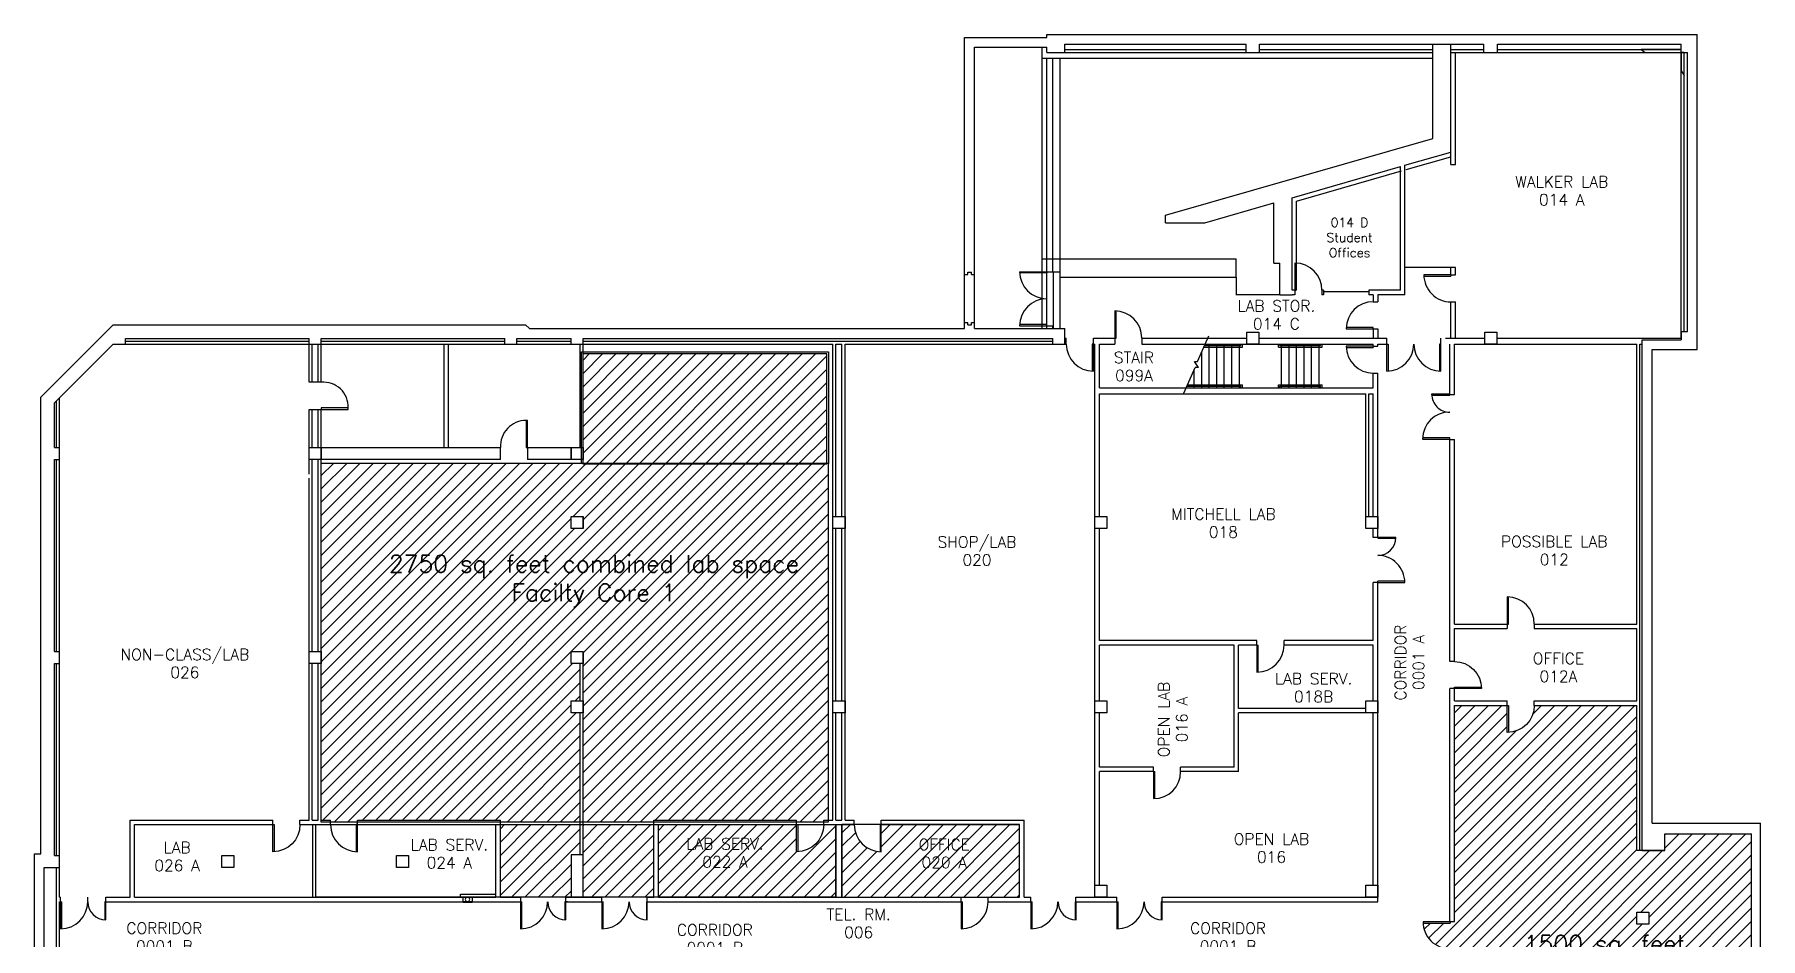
# Model space of a CAD drawing. Extents: x 485 to 2778, y -49 to 2619.
# Drawn here: x 485 to 2778, y 1418 to 2619 of the extents above; entities that cross this region are included whole.
import ezdxf
from ezdxf.enums import TextEntityAlignment as Align

# ---------------------------------------------------------------- set-up
doc = ezdxf.new("R2010")
doc.units = 0
doc.header["$LTSCALE"] = 40
doc.header["$MEASUREMENT"] = 0
doc.layers.get('0').update_dxf_attribs({"linetype": 'CONTINUOUS'})
for name, color, linetype in [('A-AREA-IDEN', 7, 'CONTINUOUS'), ('A-DOOR', 7, 'CONTINUOUS'), ('A-FLOR-STRS', 7, 'CONTINUOUS'), ('A-GLAZ', 2, 'CONTINUOUS'), ('A-STRS-RAIL', 7, 'CONTINUOUS'), ('A-WALL', 7, 'CONTINUOUS'), ('S-COLS', 3, 'CONTINUOUS')]:
    doc.layers.add(name, color=color, linetype=linetype)
doc.styles.add('SIMPLEX', font='simplex', dxfattribs={"height": 23})
pattern_1 = [(45, (0, 0), (-8.838834764831843, 8.838834764831844), [])]

# ---------------------------------------------------------------- blocks, each defined once
blk = doc.blocks.new('AD05A', base_point=(203.0349238171896, 424.4921389344673))
for p, q in [((203.0349238171896, 424.4921389344673), (203.0835347921896, 424.4921389344673)), ((203.0349238171896, 424.4921389344673), (203.0349238171896, 423.4921417344673)), ((203.0835347921896, 423.4933239500982), (203.0835347921896, 424.4921389344673))]:
    blk.add_line(p, q)
blk.add_arc((203.0349238171896, 424.4921389344673), 0.9999971999999999, 270, 0)
blk = doc.blocks.new('Q')
at = {"layer": 'A-STRS-RAIL', "style": 'SIMPLEX'}
for tag, p in [('ROOM', (2.012564481194659, 4.024723111430603)), ('NUMBER', (2.012564481194659, -15.09271166786471))]:
    blk.add_attdef(tag, text='', height=12, dxfattribs=at).set_placement(p, align=Align.CENTER)
blk = doc.blocks.new('AD03A', base_point=(6.13328927268084, 5.023556140141098))
for p, q in [((6.133289272680827, 6.02355334014112), (6.133289272680827, 5.023556140141068)), ((6.181900247680801, 5.023556140141068), (6.181900247680801, 6.022371124542701)), ((6.133289272680827, 5.023556140141068), (6.181900247680801, 5.023556140141068))]:
    blk.add_line(p, q)
blk.add_arc((6.133289272680827, 5.023556140141068), 0.9999971999999999, 0, 90)
blk = doc.blocks.new('FEC', base_point=(90.29822219872221, 185))
at = {"layer": 'A-WALL'}
for p, q in [((91, 191), (84, 191)), ((84, 191), (84, 179)), ((90.29822219872221, 179), (90.29822219872221, 191)), ((91, 179), (91, 191)), ((84, 179), (91, 179))]:
    blk.add_line(p, q, dxfattribs=at)
blk.add_circle((87, 185), 3, dxfattribs=at)
blk = doc.blocks.new('AD04A', base_point=(489.6641676451069, 570.3103625898807))
for p, q in [((488.6641704451069, 571.3103597898807), (488.6641704451069, 570.3103625898807)), ((488.7127814201069, 570.3103625898807), (488.7127814201069, 571.3091775743114)), ((490.615553870107, 570.3103625898807), (490.615553870107, 571.3091775742498)), ((490.664164845107, 571.3103597898807), (490.664164845107, 570.3103625898807)), ((488.6641704451069, 570.3103625898807), (488.7127814201069, 570.3103625898807)), ((490.664164845107, 570.3103625898807), (490.615553870107, 570.3103625898807))]:
    blk.add_line(p, q)
for centre, start, end in [((488.6641704451069, 570.3103625898807), 0, 90), ((490.664164845107, 570.3103625898807), 90, 180)]:
    blk.add_arc(centre, 0.9999971999999999, start, end)
blk = doc.blocks.new('AD081', base_point=(976.414814702945, 314.2046943881807))
for p, q in [((976.3530995306317, 314.8488170322665), (976.3135114551496, 314.2046943881807)), ((976.3530995306317, 314.8488170322665), (976.4765298752584, 313.5605717440949)), ((975.414814702945, 314.2046943881807), (976.3135114551496, 314.2046943881807)), ((976.4765298752584, 313.5605717440949), (976.5161179507402, 314.2046943881807)), ((976.5161179507402, 314.2046943881807), (977.414814702945, 314.2046943881807))]:
    blk.add_line(p, q)
blk = doc.blocks.new('AA051')
blk.add_line((-1, 2.379066388262913), (1, 2.379066388262913))

msp = doc.modelspace()

# ---------------------------------------------------------------- hatches: boundary and pattern name
at = {"layer": 'A-AREA-IDEN'}
h = msp.add_hatch(dxfattribs=at)
h.set_pattern_fill('ANSI31', color=5, scale=100, style=0)
h.set_pattern_definition(pattern_1)
h.paths.add_polyline_path([(1537.694521368019, 2048.734595100972), (1537.694521368019, 2194.386509313), (1213.89122871269, 2194.386509313), (1213.89122871269, 2053.965737907649), (1213.45335286503, 2053.965737907649), (1213.45335286503, 2048.734595100972)])
h.paths.add_polyline_path([(865.89122871269, 1574.965737907649), (878.1483244826958, 1574.965737907649), (878.1483244826956, 1572.821198779462), (914.1483244826957, 1572.821198779462), (914.1483244826958, 1574.96573790765), (1103.89122871269, 1574.96573790765), (1103.89122871269, 1572.821198779462), (1209.89122871269, 1572.821198779462), (1209.89122871269, 1717.465737907649), (1197.89122871269, 1717.46573790765), (1197.89122871269, 1733.465737907649), (1209.89122871269, 1733.465737907649), (1209.89122871269, 1782.965737907649), (1197.89122871269, 1782.96573790765), (1197.89122871269, 1798.965737907649), (1213.89122871269, 1798.965737907649), (1213.89122871269, 1782.965737907649), (1213.89122871269, 1572.821198779462), (1307.89122871269, 1572.821198779461), (1307.89122871269, 1574.96573790765), (1497.634132942684, 1574.965737907649), (1497.634132942685, 1572.821198779462), (1533.634132942684, 1572.821198779462), (1533.634132942684, 1574.965737907649), (1539.78265009783, 1574.965737907649), (1539.78265009783, 2048.213105493527), (1211.867917100177, 2048.213105493528), (1211.867917100177, 2048.734595100972), (865.8912287126899, 2048.734595100972)])
h.paths.add_polyline_path([(1197.89122871269, 1962.46573790765), (1197.89122871269, 1978.465737907649), (1213.89122871269, 1978.465737907649), (1213.89122871269, 1962.465737907649)], flags=16)
h.paths.add_polyline_path([(913.6694344623924, 1932.786654929084), (1542.883720176678, 1932.786654929084), (1542.883720176678, 1852.286654929084), (913.6694344623924, 1852.286654929084)], flags=9)
h = msp.add_hatch(dxfattribs=at)
h.set_pattern_fill('ANSI31', color=5, scale=100, style=0)
h.set_pattern_definition(pattern_1)
edge = h.paths.add_edge_path()
edge.add_line((2371.641228712688, 1440.088439045451), (2365.975096136239, 1440.088439045451))
edge.add_line((2365.975096136239, 1440.088439045451), (2365.975096136239, 1438.237821113583))
edge.add_line((2365.975096136239, 1438.237821113583), (2330.128301668714, 1438.237821113583))
edge.add_ellipse((2365.975096136239, 1439.987816213582), major_axis=(25.45577284635283, 25.45577284635283), ratio=0.9999999999999523, start_angle=134.9999999999986, end_angle=225.0000000000014, ccw=False)
edge.add_ellipse((2365.97509613624, 1380.250790794225), major_axis=(-16.97051523090158, 16.97051523090159), ratio=0.9999999999999845, start_angle=-45.00000000000045, end_angle=-38.42608982018849)
edge.add_ellipse((2365.97509613624, 1380.250790794225), major_axis=(-16.97051523090158, 16.97051523090159), ratio=0.9999999999999845, start_angle=-38.42608982018849, end_angle=45.00000000000043)
edge.add_line((2342.146247290039, 1381.417454194225), (2365.97509613624, 1381.417454194225))
edge.add_line((2365.97509613624, 1381.417454194225), (2365.97509613624, 1380.088439045451))
edge.add_line((2365.97509613624, 1380.088439045451), (2371.64122871269, 1380.088439045451))
edge.add_line((2371.64122871269, 1380.088439045451), (2371.64122871269, 1054.965737907649))
edge.add_line((2371.64122871269, 1054.965737907649), (2614.14122871269, 1054.965737907649))
edge.add_line((2614.14122871269, 1054.965737907649), (2614.14122871269, 1278.715737907649))
edge.add_line((2614.14122871269, 1278.715737907649), (2630.14122871269, 1278.715737907649))
edge.add_line((2630.14122871269, 1278.715737907649), (2630.14122871269, 1262.715737907649))
edge.add_line((2630.14122871269, 1262.715737907649), (2630.141228712691, 1181.21573790765))
edge.add_line((2630.141228712691, 1181.21573790765), (2651.39122871269, 1181.21573790765))
edge.add_line((2651.39122871269, 1181.21573790765), (2651.39122871269, 1159.21573790765))
edge.add_line((2651.39122871269, 1159.21573790765), (2766.39122871269, 1159.21573790765))
edge.add_line((2766.39122871269, 1159.21573790765), (2766.39122871269, 1556.715737907649))
edge.add_line((2766.39122871269, 1556.715737907649), (2651.39122871269, 1556.715737907649))
edge.add_line((2651.39122871269, 1556.715737907649), (2651.39122871269, 1534.715737907649))
edge.add_line((2651.39122871269, 1534.715737907649), (2614.14122871269, 1534.715737907649))
edge.add_line((2614.14122871269, 1534.715737907649), (2614.14122871269, 1727.465737907649))
edge.add_line((2614.14122871269, 1727.465737907649), (2477.848644850979, 1727.465737907649))
edge.add_ellipse((2441.848745650979, 1727.46573790765), major_axis=(25.45577284635241, 25.45577284635241), ratio=0.9999999999999853, start_angle=225.0000000000004, end_angle=314.9999999999996, ccw=False)
edge.add_line((2441.848745650979, 1691.46583870765), (2441.848745650979, 1727.465737907649))
edge.add_line((2441.848745650979, 1727.465737907649), (2371.64122871269, 1727.465737907649))
edge.add_line((2371.64122871269, 1727.465737907649), (2371.641228712688, 1440.088439045451))
h.paths.add_polyline_path([(2614.14122871269, 1452.715737907649), (2630.14122871269, 1452.715737907649), (2630.14122871269, 1436.715737907649), (2614.14122871269, 1436.715737907649)], flags=16)
h.paths.add_polyline_path([(2390.788831831747, 1427.775476292341), (2751.6697842127, 1427.775476292341), (2751.6697842127, 1308.942142959008), (2390.788831831747, 1308.942142959008)], flags=24)
h = msp.add_hatch(dxfattribs=at)
h.set_pattern_fill('ANSI31', color=5, scale=100, style=0)
h.set_pattern_definition(pattern_1)
h.paths.add_polyline_path([(1103.89122871269, 1472.46573790765), (1197.89122871269, 1472.46573790765), (1197.89122871269, 1528.96573790765), (1209.89122871269, 1528.96573790765), (1209.89122871269, 1568.96573790765), (1103.89122871269, 1568.965737907649)])
h.paths.add_polyline_path([(1307.89122871269, 1568.965737907649), (1213.89122871269, 1568.965737907649), (1213.89122871269, 1528.96573790765), (1213.89122871269, 1472.46573790765), (1307.89122871269, 1472.46573790765)])
edge = h.paths.add_edge_path()
edge.add_line((1497.634132942684, 1532.96583870765), (1497.634132942684, 1568.965737907649))
edge.add_line((1497.634132942684, 1568.965737907649), (1313.89122871269, 1568.965737907649))
edge.add_line((1313.89122871269, 1568.965737907649), (1313.89122871269, 1472.46573790765))
edge.add_line((1313.89122871269, 1472.46573790765), (1549.89122871269, 1472.46573790765))
edge.add_line((1549.89122871269, 1472.46573790765), (1549.89122871269, 1568.96573790765))
edge.add_line((1549.89122871269, 1568.96573790765), (1533.634032142684, 1568.965737907649))
edge.add_ellipse((1497.634132942684, 1568.96573790765), major_axis=(25.45577284635229, 25.4557728463523), ratio=0.9999999999999942, start_angle=225.0000000000002, end_angle=314.99999999999983, ccw=False)
h.paths.add_polyline_path([(1341.17400751148, 1532.120456351411), (1463.67400751148, 1532.120456351411), (1463.67400751148, 1554.620456351411), (1341.17400751148, 1554.620456351411)], flags=8)
h.paths.add_polyline_path([(1364.745436082909, 1508.223662877292), (1440.102578940052, 1508.223662877292), (1440.102578940052, 1530.723662877292), (1364.745436082909, 1530.723662877292)], flags=8)
h.paths.add_polyline_path([(1341.17400751148, 1532.120456351411), (1463.67400751148, 1532.120456351411), (1463.67400751148, 1554.620456351411), (1341.17400751148, 1554.620456351411)], flags=24)
h.paths.add_polyline_path([(1364.745436082909, 1508.223662877292), (1440.102578940052, 1508.223662877292), (1440.102578940052, 1530.723662877292), (1364.745436082909, 1530.723662877292)], flags=24)
h = msp.add_hatch(dxfattribs=at)
h.set_pattern_fill('ANSI31', color=5, scale=100, style=0)
h.set_pattern_definition(pattern_1)
edge = h.paths.add_edge_path()
edge.add_ellipse((1610.148324482696, 1568.96573790765), major_axis=(-25.45577284635229, 25.4557728463523), ratio=0.9999999999999942, start_angle=45.00000000000023, end_angle=134.9999999999998, ccw=False)
edge.add_line((1574.148425282696, 1568.965737907649), (1557.89122871269, 1568.965737907649))
edge.add_line((1557.89122871269, 1568.965737907649), (1557.89122871269, 1472.46573790765))
edge.add_line((1557.89122871269, 1472.46573790765), (1793.89122871269, 1472.46573790765))
edge.add_line((1793.89122871269, 1472.46573790765), (1793.89122871269, 1568.96573790765))
edge.add_line((1793.89122871269, 1568.96573790765), (1610.148324482696, 1568.965737907649))
edge.add_line((1610.148324482696, 1568.965737907649), (1610.148324482696, 1532.965838707651))
h.paths.add_polyline_path([(1654.341427481111, 1531.356014229703), (1733.269998909683, 1531.356014229703), (1733.269998909683, 1553.856014229703), (1654.341427481111, 1553.856014229703)], flags=8)
h.paths.add_polyline_path([(1656.127141766826, 1507.459220755584), (1731.484284623969, 1507.459220755584), (1731.484284623969, 1529.959220755584), (1656.127141766826, 1529.959220755584)], flags=8)
h.paths.add_polyline_path([(1654.341427481111, 1531.356014229703), (1733.269998909683, 1531.356014229703), (1733.269998909683, 1553.856014229703), (1654.341427481111, 1553.856014229703)], flags=24)
h.paths.add_polyline_path([(1656.127141766826, 1507.459220755584), (1731.484284623969, 1507.459220755584), (1731.484284623969, 1529.959220755584), (1656.127141766826, 1529.959220755584)], flags=24)

# ---------------------------------------------------------------- linework, layer by layer
for p, q in [((2373.057667761168, 2309.02361872456), (2305.89122871269, 2309.02361872456)), ((2651.39122871269, 1534.715737907649), (2614.14122871269, 1534.715737907649))]:
    msp.add_line(p, q, dxfattribs=at)
for points in [[(1211.867917100177, 2197.071240438025), (1539.78265009783, 2197.071240438025), (1539.78265009783, 2048.734595100972), (1211.867917100177, 2048.734595100972)], [(1213.45335286503, 2048.213105493527), (1537.694521368019, 2048.213105493527), (1537.694521368019, 2194.386509313), (1213.45335286503, 2194.386509313)], [(865.3919694542437, 1572.821198779462), (1539.78265009783, 1572.821198779462), (1539.78265009783, 2048.734595100972), (865.3919694542437, 2048.734595100972)], [(858.8194437785749, 1568.965737907649), (1549.89122871269, 1568.965737907649), (1549.89122871269, 1472.46573790765), (858.8194437785749, 1472.46573790765)], [(1557.89122871269, 1472.46573790765), (1793.89122871269, 1472.46573790765), (1793.89122871269, 1568.965737907649), (1557.89122871269, 1568.965737907649)]]:
    msp.add_lwpolyline(points, close=True, dxfattribs=at)
at = {"layer": 'A-DOOR'}
for p, q in [((865.89122871269, 2156.71573790765), (849.89122871269, 2156.71573790765)), ((849.89122871269, 2120.71573790765), (865.89122871269, 2120.71573790765)), ((901.89122871269, 2122.71573790765), (865.89122871269, 2122.71573790765)), ((865.89122871269, 2122.71573790765), (865.8912287126899, 2120.71573790765)), ((865.89122871269, 2120.71573790765), (901.89122871269, 2120.71573790765)), ((901.89122871269, 2120.71573790765), (901.89122871269, 2122.71573790765)), ((1140.14122871269, 2105.965737907649), (1138.14122871269, 2105.965737907649)), ((1138.14122871269, 2105.965737907649), (1138.14122871269, 2069.965737907649)), ((1140.14122871269, 2069.965737907649), (1140.14122871269, 2105.965737907649)), ((1104.14122871269, 2053.965737907649), (1104.14122871269, 2069.965737907649)), ((1138.14122871269, 2069.965737907649), (1140.14122871269, 2069.965737907649)), ((1140.14122871269, 2069.965737907649), (1140.14122871269, 2053.965737907649))]:
    msp.add_line(p, q, dxfattribs=at)
for centre, radius, start, end in [((868.7578926047654, 2123.692205558083), 33.14772165191804, 358.3119331515655, 94.96122093166717), ((1138.091211659917, 2071.957420679713), 34.00835400870686, 89.91573343832015, 183.3574206449135)]:
    msp.add_arc(centre, radius, start, end, dxfattribs=at)
at = {"layer": 'A-FLOR-STRS'}
for p, q in [((2045.89122871269, 2149.46573790765), (2045.89122871269, 2207.46573790765)), ((2055.89122871269, 2149.46573790765), (2055.89122871269, 2207.46573790765)), ((2065.89122871269, 2149.46573790765), (2065.89122871269, 2207.46573790765)), ((2075.89122871269, 2149.46573790765), (2075.89122871269, 2207.46573790765)), ((2085.89122871269, 2149.46573790765), (2085.89122871269, 2207.46573790765)), ((2141.89122871269, 2149.46573790765), (2141.89122871269, 2207.46573790765)), ((2151.89122871269, 2149.46573790765), (2151.89122871269, 2207.46573790765)), ((2161.89122871269, 2149.46573790765), (2161.89122871269, 2207.46573790765)), ((2171.89122871269, 2149.46573790765), (2171.89122871269, 2207.46573790765)), ((2181.89122871269, 2149.46573790765), (2181.89122871269, 2207.46573790765)), ((2191.89122871269, 2149.46573790765), (2191.89122871269, 2207.46573790765)), ((2035.89122871269, 2149.46573790765), (2035.89122871269, 2196.808156870675)), ((2025.89122871269, 2149.46573790765), (2025.89122871269, 2173.610198187332))]:
    msp.add_line(p, q, dxfattribs=at)
at = {"layer": 'A-STRS-RAIL'}
for p, q in [((2038.761128227492, 2203.46573790765), (2089.89122871269, 2203.46573790765)), ((2039.623273051225, 2205.46573790765), (2087.89122871269, 2205.46573790765)), ((2087.89122871269, 2205.46573790765), (2087.89122871269, 2207.46573790765)), ((2089.89122871269, 2203.46573790765), (2089.89122871269, 2207.46573790765)), ((2137.89122871269, 2203.46573790765), (2137.89122871269, 2207.46573790765)), ((2137.89122871269, 2203.46573790765), (2195.89122871269, 2203.46573790765)), ((2139.89122871269, 2205.46573790765), (2139.89122871269, 2207.46573790765)), ((2139.89122871269, 2205.46573790765), (2193.89122871269, 2205.46573790765)), ((2193.89122871269, 2205.46573790765), (2193.89122871269, 2207.46573790765)), ((2195.89122871269, 2203.46573790765), (2195.89122871269, 2207.46573790765)), ((2016.345362810453, 2151.46573790765), (2087.89122871269, 2151.46573790765)), ((2017.207507634186, 2153.46573790765), (2089.89122871269, 2153.46573790765)), ((2087.89122871269, 2149.46573790765), (2087.89122871269, 2151.465737907651)), ((2089.89122871269, 2149.46573790765), (2089.89122871269, 2153.46573790765)), ((2137.89122871269, 2153.46573790765), (2195.89122871269, 2153.46573790765)), ((2137.89122871269, 2149.46573790765), (2137.89122871269, 2153.46573790765)), ((2139.891228712689, 2151.46573790765), (2193.89122871269, 2151.46573790765)), ((2139.89122871269, 2149.46573790765), (2139.891228712689, 2151.46573790765)), ((2193.89122871269, 2149.46573790765), (2193.89122871269, 2151.46573790765)), ((2195.89122871269, 2149.46573790765), (2195.89122871269, 2153.46573790765))]:
    msp.add_line(p, q, dxfattribs=at)
at = {"layer": 'A-WALL'}
for p, q in [((1720.89122871269, 2227.965737907649), (1720.89122871269, 2614.715737907649)), ((1720.89122871269, 2614.715737907649), (1829.89122871269, 2614.715737907649)), ((1829.89122871269, 2618.715737907649), (2694.39122871269, 2618.715737907649)), ((1829.89122871269, 2614.71573790765), (1829.89122871269, 2618.715737907649)), ((2694.39122871269, 2200.215737907649), (2694.39122871269, 2618.715737907649)), ((1733.89122871269, 2227.965737907649), (1733.89122871269, 2601.715737907649)), ((1733.89122871269, 2601.715737907649), (1829.89122871269, 2601.715737907649)), ((1823.89122871269, 2227.965737907649), (1823.89122871269, 2601.715737907649)), ((1829.89122871269, 2594.71573790765), (1829.89122871269, 2601.715737907649)), ((1829.89122871269, 2594.715737907649), (1853.89122871269, 2594.715737907649)), ((1853.89122871269, 2605.715737907649), (2094.951474088995, 2605.71573790765)), ((1853.89122871269, 2594.715737907649), (1853.89122871269, 2605.715737907649)), ((1853.89122871269, 2598.715737907649), (2094.951474088995, 2598.715737907649)), ((1853.89122871269, 2594.715737907649), (2094.951474088995, 2594.715737907649)), ((2094.951474088995, 2594.715737907649), (2094.951474088995, 2605.715737907649)), ((2094.951474088995, 2594.715737907649), (2112.830983336385, 2594.715737907649)), ((2112.830983336385, 2605.71573790765), (2410.951474088995, 2605.71573790765)), ((2112.830983336385, 2594.715737907649), (2112.830983336385, 2605.715737907649)), ((2112.830983336385, 2598.715737907649), (2343.057667761168, 2598.715737907649)), ((2112.830983336385, 2594.715737907649), (2343.057667761168, 2594.715737907649)), ((2343.057667761168, 2480.632618617486), (2343.057667761168, 2605.71573790765)), ((2367.057667761168, 2446.010542598247), (2367.057667761168, 2605.71573790765)), ((2367.057667761168, 2598.715737907649), (2410.951474088995, 2598.715737907649)), ((2367.057667761168, 2594.715737907649), (2410.951474088995, 2594.715737907649)), ((2373.057667761168, 2446.010542598247), (2373.057667761168, 2594.715737907649)), ((2410.951474088995, 2594.715737907649), (2410.951474088995, 2605.715737907649)), ((2410.951474088995, 2594.715737907649), (2428.951474088995, 2594.715737907649)), ((2428.951474088995, 2605.71573790765), (2672.951474088995, 2605.71573790765)), ((2428.951474088995, 2594.715737907649), (2428.951474088995, 2605.715737907649)), ((2428.951474088995, 2598.715737907649), (2672.951474088995, 2598.715737907649)), ((2428.951474088995, 2594.715737907649), (2672.951474088995, 2594.715737907649)), ((2672.951474088995, 2594.715737907649), (2672.951474088995, 2605.715737907649)), ((2672.951474088995, 2215.465737907649), (2672.951474088995, 2594.715737907649)), ((2672.951474088995, 2594.715737907649), (2681.39122871269, 2594.715737907649)), ((2676.951474088995, 2224.215737907649), (2676.951474088995, 2594.715737907649)), ((2681.39122871269, 2224.215737907649), (2681.39122871269, 2594.715737907649)), ((2343.057667761168, 2586.715737907649), (1823.89122871269, 2586.715737907649)), ((1829.89122871269, 2231.633621187025), (1829.89122871269, 2586.715737907649)), ((1837.89122871269, 2303.633621187025), (1837.89122871269, 2586.71573790765)), ((1847.89122871269, 2227.965737907649), (1847.89122871269, 2586.715737907649)), ((1987.89122871269, 2378.715737907649), (2343.057667761168, 2480.632618617486)), ((2305.891228712689, 2444.998937775289), (2367.057667761168, 2462.550969686441)), ((2307.546171295257, 2439.231688426734), (2367.057667761168, 2456.308825845544)), ((2155.891228712689, 2401.955647571878), (2299.89122871269, 2443.277206167152)), ((2161.89122871269, 2397.435235339117), (2301.546171295258, 2437.509956818598)), ((2299.89122871269, 2279.068721139333), (2299.89122871269, 2443.277206167152)), ((2305.89122871269, 2273.068721139333), (2305.891228712689, 2444.998937775289)), ((2367.057667761168, 2446.010542598247), (2373.057667761168, 2446.010542598247)), ((2040.054673791541, 2368.715737907649), (2131.89122871269, 2395.068721139333)), ((2131.89122871269, 2315.068721139333), (2131.89122871269, 2395.068721139332)), ((2155.891228712689, 2279.068721139333), (2155.89122871269, 2401.955647571879)), ((2161.891228712689, 2279.068721139333), (2161.89122871269, 2397.435235339117)), ((1987.89122871269, 2368.715737907649), (1987.89122871269, 2378.715737907649)), ((1987.89122871269, 2368.715737907649), (2040.054673791541, 2368.715737907649)), ((1823.89122871269, 2320.715737907649), (2081.89122871269, 2320.715737907649)), ((2081.89122871269, 2296.215737907649), (2081.89122871269, 2320.71573790765)), ((1720.89122871269, 2299.965737907649), (1724.89122871269, 2299.965737907649)), ((1724.89122871269, 2302.965737907649), (1729.89122871269, 2302.965737907649)), ((1724.89122871269, 2299.965737907649), (1724.89122871269, 2302.965737907649)), ((1729.89122871269, 2299.965737907649), (1729.89122871269, 2302.965737907649)), ((1729.89122871269, 2299.965737907649), (1733.89122871269, 2299.965737907649)), ((1829.89122871269, 2303.633621187025), (1847.89122871269, 2303.633621187025)), ((1838.89122871269, 2227.965737907649), (1838.89122871269, 2303.633621187025)), ((1847.89122871269, 2227.965737907649), (1847.89122871269, 2303.633621187025)), ((1847.89122871269, 2296.215737907649), (2081.89122871269, 2296.215737907649)), ((2081.89122871269, 2296.215737907649), (2081.89122871269, 2272.215737907649)), ((2131.89122871269, 2315.068721139333), (2139.89122871269, 2315.068721139333)), ((2139.89122871269, 2273.068721139333), (2139.89122871269, 2315.068721139333)), ((2367.057667761168, 2299.465737907649), (2367.057667761168, 2309.02361872456)), ((2367.057667761168, 2299.465737907649), (2373.057667761168, 2299.465737907649)), ((2367.057667761168, 2299.465737907649), (2367.057667761168, 2299.465737907649)), ((2373.057667761168, 2299.465737907649), (2373.057667761168, 2309.02361872456)), ((2139.89122871269, 2273.068721139333), (2081.89122871269, 2273.068721139333)), ((2139.89122871269, 2273.068721139333), (2155.89122871269, 2273.068721139333)), ((2159.701727241426, 2279.068721139333), (2155.89122871269, 2279.068721139333)), ((2159.701727241426, 2273.068721139333), (2155.89122871269, 2273.068721139333)), ((2159.701727241426, 2279.068721139333), (2159.701727241426, 2273.068721139333)), ((2197.835351879517, 2279.068721139333), (2195.701727241426, 2279.068721139333)), ((2195.701727241426, 2279.068721139333), (2195.701727241426, 2273.068721139333)), ((2197.835351879517, 2273.068721139333), (2195.701727241426, 2273.068721139333)), ((2197.835351879517, 2279.068721139333), (2197.835351879517, 2273.068721139333)), ((2299.89122871269, 2279.068721139333), (2257.835351879517, 2279.068721139333)), ((2257.835351879517, 2279.068721139333), (2257.835351879517, 2273.068721139333)), ((2263.89122871269, 2273.068721139333), (2257.835351879517, 2273.068721139333)), ((2263.89122871269, 2273.068721139333), (2263.89122871269, 2263.760994286308)), ((2305.89122871269, 2273.068721139333), (2269.89122871269, 2273.068721139333)), ((2269.89122871269, 2273.068721139333), (2269.89122871269, 2263.760994286308)), ((2263.89122871269, 2263.760994286308), (2269.89122871269, 2263.760994286308)), ((2367.057667761168, 2215.465737907649), (2367.057667761168, 2263.465737907649)), ((2367.057667761168, 2263.465737907649), (2373.057667761168, 2263.465737907649)), ((2373.057667761168, 2215.465737907649), (2373.057667761168, 2263.465737907649)), ((589.39122871269, 2232.965737907649), (493.39122871269, 2136.965737907649)), ((589.3912287126899, 2232.965737907649), (1137.416224134774, 2232.965737907649)), ((1137.416224134774, 2232.965737907649), (1142.416224134774, 2227.965737907649)), ((1142.416224134775, 2227.965737907649), (1720.89122871269, 2227.965737907649)), ((1720.89122871269, 2235.965737907649), (1724.89122871269, 2235.965737907649)), ((1724.89122871269, 2232.965737907649), (1724.89122871269, 2235.965737907649)), ((1724.89122871269, 2232.965737907649), (1729.89122871269, 2232.965737907649)), ((1729.89122871269, 2235.965737907649), (1733.89122871269, 2235.965737907649)), ((1729.89122871269, 2232.965737907649), (1729.89122871269, 2235.965737907649)), ((1733.89122871269, 2227.965737907649), (1853.89122871269, 2227.965737907649)), ((1829.89122871269, 2227.965737907649), (1829.89122871269, 2231.633621187025)), ((1829.89122871269, 2231.633621187025), (1837.89122871269, 2231.633621187025)), ((1837.89122871269, 2227.965737907649), (1837.89122871269, 2231.633621187025)), ((1853.89122871269, 2207.46573790765), (1853.89122871269, 2227.965737907649)), ((2263.89122871269, 2227.760994286308), (2269.89122871269, 2227.760994286308)), ((2263.89122871269, 2227.760994286308), (2263.89122871269, 2215.465737907649)), ((2269.89122871269, 2227.760994286308), (2269.89122871269, 2215.465737907649)), ((589.3470728354056, 2207.465737907649), (511.39122871269, 2129.509893784934)), ((589.3470728354058, 2207.46573790765), (1545.89122871269, 2207.46573790765)), ((605.8912287126899, 2214.965737907649), (849.89122871269, 2214.965737907649)), ((605.89122871269, 2207.46573790765), (605.8912287126899, 2214.965737907649)), ((605.89122871269, 2211.465737907649), (849.8912287126899, 2211.465737907649)), ((849.89122871269, 2156.71573790765), (849.89122871269, 2214.965737907649)), ((853.8912287126901, 2156.71573790765), (853.8912287126901, 2207.46573790765)), ((861.8912287126901, 2156.71573790765), (861.8912287126901, 2207.46573790765)), ((865.89122871269, 2214.965737907649), (1109.89122871269, 2214.965737907649)), ((865.8912287126899, 2156.71573790765), (865.89122871269, 2214.965737907649)), ((865.8912287126899, 2211.465737907649), (1109.89122871269, 2211.465737907649)), ((1029.39122871269, 2069.965737907649), (1029.39122871269, 2207.46573790765)), ((1034.39122871269, 2207.46573790765), (1034.39122871269, 2069.965737907649)), ((1109.89122871269, 2207.465737907649), (1109.89122871269, 2214.965737907649)), ((1125.89122871269, 2214.965737907649), (1197.89122871269, 2214.965737907649)), ((1125.89122871269, 2207.465737907649), (1125.89122871269, 2214.965737907649)), ((1125.89122871269, 2211.465737907649), (1197.89122871269, 2211.465737907649)), ((1197.89122871269, 2207.465737907649), (1197.89122871269, 2214.965737907649)), ((1209.89122871269, 2069.965737907649), (1209.89122871269, 2207.46573790765)), ((1213.89122871269, 2214.965737907649), (1837.89122871269, 2214.965737907649)), ((1213.89122871269, 2053.965737907649), (1213.89122871269, 2214.965737907649)), ((1213.89122871269, 2211.465737907649), (1837.89122871269, 2211.46573790765)), ((1545.89122871269, 1574.965737907649), (1545.89122871269, 2207.46573790765)), ((1549.89122871269, 1978.465737907649), (1549.89122871269, 2207.465737907649)), ((1549.89122871269, 2207.465737907649), (1557.89122871269, 2207.465737907649)), ((1557.89122871269, 1978.465737907649), (1557.89122871269, 2207.465737907649)), ((1561.89122871269, 1574.965737907649), (1561.89122871269, 2207.46573790765)), ((1561.89122871269, 2207.46573790765), (1855.886467679912, 2207.46573790765)), ((1837.89122871269, 2207.46573790765), (1837.89122871269, 2214.965737907649)), ((1853.89122871269, 2215.465737907649), (1855.886467679912, 2215.465737907649)), ((1855.886467679912, 2207.46573790765), (1855.886467679912, 2215.465737907649)), ((1891.886467679912, 2215.465737907649), (1920.273210034792, 2215.465737907649)), ((1891.886467679912, 2207.46573790765), (1891.886467679912, 2215.465737907649)), ((1891.886467679912, 2207.46573790765), (1893.89122871269, 2207.46573790765)), ((1893.89122871269, 1472.465737907649), (1893.89122871269, 2207.46573790765)), ((1899.89122871269, 2149.46573790765), (1899.89122871269, 2207.46573790765)), ((1899.89122871269, 2207.46573790765), (1920.273210034792, 2207.46573790765)), ((1920.273210034792, 2215.465737907649), (1920.273210034792, 2207.46573790765)), ((1956.273210034792, 2215.465737907649), (2095.89122871269, 2215.465737907649)), ((1956.273210034792, 2215.465737907649), (1956.273210034792, 2207.46573790765)), ((1956.273210034792, 2207.46573790765), (2263.89122871269, 2207.46573790765)), ((2111.89122871269, 2215.465737907649), (2281.76622871269, 2215.465737907649)), ((2263.89122871269, 2204.835839282357), (2263.89122871269, 2207.46573790765)), ((2263.89122871269, 2204.835839282357), (2269.89122871269, 2204.835839282357)), ((2269.89122871269, 2207.46573790765), (2281.76622871269, 2207.46573790765)), ((2269.89122871269, 2204.835839282357), (2269.89122871269, 2207.46573790765)), ((2281.76622871269, 2207.46573790765), (2281.76622871269, 2215.465737907649)), ((2353.76622871269, 2207.46573790765), (2353.76622871269, 2215.465737907649)), ((2360, 2215.465737907649), (2411.89122871269, 2215.465737907649)), ((2365.64122871269, 2140.639166425355), (2365.64122871269, 2207.46573790765)), ((2371.64122871269, 2207.46573790765), (2614.14122871269, 2207.46573790765)), ((2371.64122871269, 2140.639166425355), (2371.64122871269, 2207.46573790765)), ((2427.89122871269, 2215.465737907649), (2672.951474088995, 2215.465737907649)), ((2614.14122871269, 1835.465737907649), (2614.14122871269, 2207.46573790765)), ((2618.14122871269, 1534.715737907649), (2618.14122871269, 2207.46573790765)), ((2618.14122871269, 2207.46573790765), (2621.39122871269, 2207.46573790765)), ((2621.39122871269, 2213.215737907649), (2672.951474088995, 2213.215737907649)), ((2621.39122871269, 1534.715737907649), (2621.39122871269, 2213.215737907649)), ((2672.951474088995, 2224.215737907649), (2681.39122871269, 2224.215737907649)), ((2672.951474088995, 2224.215737907649), (2672.951474088995, 2213.215737907649)), ((2634.39122871269, 2200.215737907649), (2694.39122871269, 2200.215737907649)), ((2634.39122871269, 1570.715737907649), (2634.39122871269, 2200.215737907649)), ((2263.89122871269, 2168.835839282357), (2269.89122871269, 2168.835839282357)), ((2263.89122871269, 2149.46573790765), (2263.89122871269, 2168.835839282357)), ((2269.89122871269, 1950.616632973258), (2269.89122871269, 2168.835839282357)), ((493.39122871269, 1529.965737907649), (493.39122871269, 2136.965737907649)), ((517.89122871269, 1472.46573790765), (517.8912287126899, 2136.009893784934)), ((1899.89122871269, 2149.46573790765), (2263.89122871269, 2149.46573790765)), ((1899.89122871269, 2141.46573790765), (2253.89122871269, 2141.46573790765)), ((1899.89122871269, 1978.465737907649), (1899.89122871269, 2141.46573790765)), ((2253.89122871269, 1978.465737907649), (2253.89122871269, 2141.46573790765)), ((2257.89122871269, 1978.465737907649), (2257.89122871269, 2141.46573790765)), ((2257.89122871269, 2141.46573790765), (2263.89122871269, 2141.46573790765)), ((2263.89122871269, 1978.465737907649), (2263.89122871269, 2141.46573790765)), ((2365.64122871269, 2140.639166425355), (2371.64122871269, 2140.639166425355)), ((511.39122871269, 2069.965737907649), (511.39122871269, 2129.509893784934)), ((513.89122871269, 2069.965737907649), (513.89122871269, 2132.009893784934)), ((849.8912287126899, 2034.766228535189), (849.89122871269, 2120.71573790765)), ((853.8912287126901, 2069.965737907649), (853.8912287126901, 2120.71573790765)), ((861.89122871269, 2069.965737907649), (861.8912287126901, 2120.71573790765)), ((865.89122871269, 1574.965737907649), (865.8912287126899, 2120.71573790765)), ((511.3912287126899, 2069.965737907649), (517.8912287126899, 2069.965737907649)), ((865.89122871269, 2069.965737907649), (1104.14122871269, 2069.965737907649)), ((1140.14122871269, 2069.965737907649), (1197.89122871269, 2069.965737907649)), ((1197.89122871269, 2069.965737907649), (1197.89122871269, 2053.965737907649)), ((2365.64122871269, 1785.71573790765), (2365.64122871269, 2080.639166425355)), ((2365.64122871269, 2080.639166425355), (2371.64122871269, 2080.639166425355)), ((2371.64122871269, 1835.465737907649), (2371.64122871269, 2080.639166425355)), ((511.39122871269, 1798.965737907649), (511.39122871269, 2053.965737907649)), ((511.3912287126899, 2053.965737907649), (517.8912287126899, 2053.965737907649)), ((513.89122871269, 1798.965737907649), (513.89122871269, 2053.965737907649)), ((853.8912287126901, 1798.965737907649), (853.8912287126901, 2053.965737907649)), ((861.89122871269, 1798.965737907649), (861.89122871269, 2053.965737907649)), ((1104.14122871269, 2053.965737907649), (865.89122871269, 2053.965737907649)), ((1197.89122871269, 2053.965737907649), (1140.14122871269, 2053.965737907649)), ((849.89122871269, 1574.965737907649), (849.89122871269, 2029.343148243523)), ((1213.89122871269, 1962.465737907649), (1213.89122871269, 1978.465737907649)), ((1549.89122871269, 1733.465737907649), (1549.89122871269, 1962.465737907649)), ((1557.89122871269, 1733.465737907649), (1557.89122871269, 1962.465737907649)), ((1899.89122871269, 1813.46573790765), (1899.89122871269, 1962.465737907649)), ((2263.89122871269, 1950.616632973258), (2263.89122871269, 1962.465737907649)), ((2269.89122871269, 1950.616632973258), (2263.89122871269, 1950.616632973258)), ((2263.89122871269, 1813.465737907649), (2263.89122871269, 1890.616632973258)), ((2269.89122871269, 1890.616632973258), (2263.89122871269, 1890.616632973258)), ((2269.89122871269, 1466.46573790765), (2269.89122871269, 1890.616632973258)), ((2371.64122871269, 1835.465737907649), (2441.84874565098, 1835.465737907649)), ((2441.84874565098, 1835.465737907649), (2441.84874565098, 1829.465737907649)), ((2477.84874565098, 1835.465737907649), (2614.14122871269, 1835.465737907649)), ((2477.84874565098, 1835.465737907649), (2477.84874565098, 1829.465737907649)), ((2109.35359824208, 1813.465737907649), (1899.89122871269, 1813.46573790765)), ((2109.35359824208, 1807.465737907649), (2109.35359824208, 1813.465737907649)), ((2263.89122871269, 1813.465737907649), (2145.35359824208, 1813.465737907649)), ((2145.35359824208, 1807.465737907649), (2145.35359824208, 1813.465737907649)), ((2371.64122871269, 1829.465737907649), (2441.84874565098, 1829.465737907649)), ((2371.64122871269, 1785.71573790765), (2371.64122871269, 1829.465737907649)), ((2477.84874565098, 1829.465737907649), (2614.14122871269, 1829.465737907649)), ((2614.14122871269, 1733.465737907649), (2614.14122871269, 1829.465737907649)), ((511.3912287126899, 1798.965737907649), (517.8912287126899, 1798.965737907649)), ((1213.89122871269, 1528.96573790765), (1213.89122871269, 1798.965737907649)), ((2078.89122871269, 1807.465737907649), (1899.89122871269, 1807.46573790765)), ((1899.89122871269, 1733.465737907649), (1899.89122871269, 1807.46573790765)), ((2078.89122871269, 1645.465737907649), (2078.89122871269, 1807.465737907649)), ((2084.89122871269, 1723.465737907649), (2084.89122871269, 1807.465737907649)), ((2109.35359824208, 1807.465737907649), (2084.89122871269, 1807.465737907649)), ((2263.89122871269, 1807.465737907649), (2145.35359824208, 1807.465737907649)), ((2263.89122871269, 1733.465737907649), (2263.89122871269, 1807.46573790765)), ((511.39122871269, 1527.96573790765), (511.39122871269, 1782.965737907649)), ((511.3912287126899, 1782.965737907649), (517.8912287126899, 1782.965737907649)), ((513.89122871269, 1527.96573790765), (513.89122871269, 1782.965737907649)), ((853.8912287126901, 1574.965737907649), (853.8912287126901, 1782.965737907649)), ((861.89122871269, 1574.965737907649), (861.89122871269, 1782.965737907649)), ((1209.89122871269, 1733.465737907649), (1209.89122871269, 1782.965737907649)), ((2371.641228712691, 1785.71573790765), (2365.64122871269, 1785.71573790765)), ((2365.64122871269, 1552.58843904545), (2365.64122871269, 1749.71573790765)), ((2371.641228712691, 1749.71573790765), (2365.64122871269, 1749.71573790765)), ((2371.64122871269, 1733.465737907649), (2371.64122871269, 1749.71573790765)), ((2253.89122871269, 1723.465737907649), (2084.89122871269, 1723.465737907649)), ((2371.64122871269, 1733.465737907649), (2441.84874565098, 1733.465737907649)), ((2371.641228712688, 1440.088439045451), (2371.64122871269, 1727.465737907649)), ((2371.64122871269, 1727.465737907649), (2441.84874565098, 1727.465737907649)), ((2441.84874565098, 1727.465737907649), (2441.84874565098, 1733.465737907649)), ((2477.84874565098, 1733.465737907649), (2614.14122871269, 1733.465737907649)), ((2477.84874565098, 1727.465737907649), (2477.84874565098, 1733.465737907649)), ((2477.84874565098, 1727.465737907649), (2614.14122871269, 1727.465737907649)), ((2614.14122871269, 1534.715737907649), (2614.14122871269, 1727.465737907649)), ((1209.89122871269, 1528.96573790765), (1209.89122871269, 1717.465737907649)), ((1549.89122871269, 1574.965737907649), (1549.89122871269, 1717.465737907649)), ((1557.89122871269, 1574.965737907649), (1557.89122871269, 1717.465737907649)), ((1899.89122871269, 1645.465737907649), (1899.89122871269, 1717.465737907649)), ((2253.89122871269, 1717.465737907649), (2084.89122871269, 1717.465737907649)), ((2084.89122871269, 1639.465737907649), (2084.89122871269, 1717.465737907649)), ((2263.89122871269, 1488.465737907649), (2263.89122871269, 1717.465737907649)), ((1971.89122871269, 1645.465737907649), (1899.89122871269, 1645.465737907649)), ((1899.89122871269, 1488.465737907649), (1899.89122871269, 1639.465737907649)), ((1971.89122871269, 1639.465737907649), (1899.89122871269, 1639.465737907649)), ((1971.89122871269, 1639.465737907649), (1971.89122871269, 1645.465737907649)), ((2078.89122871269, 1645.465737907649), (2007.89122871269, 1645.465737907649)), ((2007.89122871269, 1639.465737907649), (2007.89122871269, 1645.465737907649)), ((2084.89122871269, 1639.465737907649), (2007.89122871269, 1639.465737907649)), ((611.89122871269, 1574.965737907649), (801.6341329426843, 1574.965737907649)), ((611.89122871269, 1472.465737907649), (611.89122871269, 1574.965737907649)), ((617.89122871269, 1568.965737907649), (801.6341329426847, 1568.965737907649)), ((617.89122871269, 1472.465737907649), (617.89122871269, 1568.965737907649)), ((801.6341329426846, 1568.965737907649), (801.6341329426843, 1574.96573790765)), ((837.6341329426846, 1568.965737907649), (837.6341329426843, 1574.96573790765)), ((837.6341329426843, 1574.965737907649), (849.8912287126899, 1574.965737907649)), ((837.6341329426847, 1568.965737907649), (878.1483244826954, 1568.965737907649)), ((853.8912287126901, 1574.965737907649), (861.89122871269, 1574.965737907649)), ((854.8194437785749, 1472.465737907649), (854.8194437785749, 1568.965737907649)), ((858.8194437785749, 1472.465737907649), (858.8194437785749, 1568.965737907649)), ((865.8912287126899, 1574.965737907649), (878.1483244826957, 1574.965737907649)), ((878.1483244826954, 1568.965737907649), (878.1483244826957, 1574.96573790765)), ((914.1483244826957, 1574.965737907649), (1103.89122871269, 1574.965737907649)), ((914.1483244826954, 1568.965737907649), (914.1483244826957, 1574.96573790765)), ((914.1483244826954, 1568.965737907649), (1097.89122871269, 1568.965737907649)), ((1097.89122871269, 1472.465737907649), (1097.89122871269, 1568.965737907649)), ((1103.89122871269, 1472.465737907649), (1103.89122871269, 1574.965737907649)), ((1307.89122871269, 1574.965737907649), (1497.634132942684, 1574.965737907649)), ((1307.89122871269, 1472.465737907649), (1307.89122871269, 1574.965737907649)), ((1313.89122871269, 1568.965737907649), (1497.634132942685, 1568.965737907649)), ((1313.89122871269, 1472.465737907649), (1313.89122871269, 1568.965737907649)), ((1497.634132942685, 1568.965737907649), (1497.634132942684, 1574.96573790765)), ((1533.634132942684, 1574.965737907649), (1545.89122871269, 1574.965737907649)), ((1533.634132942685, 1568.965737907649), (1533.634132942684, 1574.96573790765)), ((1533.634132942685, 1568.965737907649), (1574.148324482695, 1568.965737907649)), ((1549.89122871269, 1574.965737907649), (1557.89122871269, 1574.965737907649)), ((1549.89122871269, 1472.46573790765), (1549.89122871269, 1568.965737907649)), ((1557.89122871269, 1472.46573790765), (1557.89122871269, 1568.965737907649)), ((1561.89122871269, 1574.965737907649), (1574.148324482696, 1574.965737907649)), ((1574.148324482695, 1568.965737907649), (1574.148324482696, 1574.96573790765)), ((1610.148324482696, 1574.965737907649), (1799.89122871269, 1574.965737907649)), ((1610.148324482695, 1568.965737907649), (1610.148324482696, 1574.96573790765)), ((1610.148324482696, 1568.965737907649), (1793.89122871269, 1568.965737907649)), ((1793.89122871269, 1472.465737907649), (1793.89122871269, 1568.965737907649)), ((1799.89122871269, 1472.465737907649), (1799.89122871269, 1574.965737907649)), ((2634.39122871269, 1570.71573790765), (2778.39122871269, 1570.71573790765)), ((2778.39122871269, 1145.215737907649), (2778.39122871269, 1570.71573790765)), ((2365.64122871269, 1440.088439045451), (2365.64122871269, 1552.58843904545)), ((2651.39122871269, 1556.715737907649), (2766.39122871269, 1556.715737907649)), ((2651.39122871269, 1534.715737907649), (2651.39122871269, 1556.715737907649)), ((2766.39122871269, 1159.21573790765), (2766.39122871269, 1556.715737907649)), ((484.89122871269, 1185.965737907649), (484.89122871269, 1529.965737907649)), ((484.89122871269, 1529.965737907649), (493.39122871269, 1529.965737907649)), ((511.39122871269, 1527.96573790765), (517.89122871269, 1527.96573790765)), ((2621.39122871269, 1534.71573790765), (2651.39122871269, 1534.715737907649)), ((497.8912287126901, 1203.965737907649), (497.8912287126901, 1511.965737907649)), ((497.89122871269, 1511.965737907649), (517.89122871269, 1511.965737907649)), ((513.89122871269, 1203.965737907649), (513.89122871269, 1511.965737907649)), ((2371.64122871269, 1440.088439045451), (2371.64122871269, 1501.088439045451)), ((517.89122871269, 1472.46573790765), (519.5462369525163, 1472.46573790765)), ((519.5462369525163, 1466.465737907649), (519.5462369525163, 1472.465737907649)), ((555.5462369525163, 1472.46573790765), (555.6520783735015, 1472.46573790765)), ((555.5462369525163, 1466.465737907649), (555.5462369525163, 1472.465737907649)), ((579.6520783735015, 1472.46573790765), (611.89122871269, 1472.46573790765)), ((579.6520783735015, 1466.465737907649), (579.6520783735015, 1472.46573790765)), ((617.8912287126899, 1472.465737907649), (1097.89122871269, 1472.465737907649)), ((1050.735762680828, 1476.46573790765), (1097.89122871269, 1476.46573790765)), ((1050.735762680828, 1472.465737907649), (1050.735762680828, 1476.465737907649)), ((1103.89122871269, 1472.465737907649), (1130.973264969786, 1472.465737907649)), ((1130.973264969786, 1466.465737907649), (1130.973264969786, 1472.46573790765)), ((1190.973264969786, 1472.465737907649), (1238.966306537264, 1472.46573790765)), ((1190.973264969786, 1466.465737907649), (1190.973264969786, 1472.46573790765)), ((1192.95440395532, 1472.465737907649), (1190.973264969786, 1472.465737907649)), ((1238.966306537264, 1466.465737907649), (1238.966306537264, 1472.46573790765)), ((1298.966306537264, 1472.46573790765), (1307.89122871269, 1472.46573790765)), ((1298.966306537264, 1466.465737907649), (1298.966306537264, 1472.46573790765)), ((1313.89122871269, 1472.46573790765), (1716.07313452619, 1472.46573790765)), ((1716.07313452619, 1466.465737907649), (1716.07313452619, 1472.46573790765)), ((1752.07313452619, 1472.46573790765), (1793.89122871269, 1472.46573790765)), ((1752.07313452619, 1466.465737907649), (1752.07313452619, 1472.46573790765)), ((1799.89122871269, 1472.46573790765), (1808.816150888116, 1472.46573790765)), ((1808.816150888116, 1466.465737907649), (1808.816150888116, 1472.46573790765)), ((1868.816150888116, 1472.46573790765), (1923.227064640176, 1472.465737907649)), ((1868.816150888116, 1466.465737907649), (1868.816150888116, 1472.46573790765)), ((1923.227064640176, 1466.465737907649), (1923.227064640176, 1472.46573790765)), ((1983.227064640175, 1472.465737907649), (2269.89122871269, 1472.465737907649)), ((1983.227064640176, 1466.465737907649), (1983.227064640176, 1472.46573790765)), ((517.89122871269, 1370.965737907649), (517.89122871269, 1466.465737907649)), ((517.89122871269, 1466.465737907649), (519.5462369525163, 1466.465737907649)), ((555.5462369525163, 1466.465737907649), (555.6520783735015, 1466.465737907649)), ((579.6520783735015, 1466.465737907649), (1130.973264969786, 1466.465737907649)), ((1190.973264969786, 1466.465737907649), (1238.966306537264, 1466.46573790765)), ((1192.95440395532, 1466.465737907649), (1190.973264969786, 1466.465737907649)), ((1298.966306537264, 1466.46573790765), (1716.07313452619, 1466.465737907649)), ((1752.07313452619, 1466.465737907649), (1808.816150888116, 1466.465737907649)), ((1868.816150888116, 1466.465737907649), (1923.227064640176, 1466.465737907649)), ((1983.227064640175, 1466.465737907649), (2269.89122871269, 1466.465737907649)), ((2365.64122871269, 1440.088439045451), (2371.64122871269, 1440.088439045451))]:
    msp.add_line(p, q, dxfattribs=at)
for points in [[(2672.951474088995, 2594.715737907649), (2672.951474088995, 2598.715737907649), (2619.944698773118, 2598.715737907649), (2625.128364768357, 2594.715737907649)], [(2676.951474088995, 2594.715737907649), (2672.951474088995, 2594.715737907649), (2672.951474088995, 2570.662540472285), (2676.951474088995, 2564.442005472295)]]:
    msp.add_lwpolyline(points, close=True, dxfattribs=at)
at = {"layer": 'S-COLS'}
for points in [[(2095.89122871269, 2207.465737907649), (2095.89122871269, 2223.465737907649), (2111.89122871269, 2223.465737907649), (2111.89122871269, 2207.465737907649), (2095.89122871269, 2207.465737907649)], [(2411.89122871269, 2207.465737907649), (2411.89122871269, 2223.465737907649), (2427.89122871269, 2223.465737907649), (2427.89122871269, 2207.465737907649), (2411.89122871269, 2207.465737907649)], [(849.89122871269, 2053.965737907649), (849.89122871269, 2069.965737907649), (865.89122871269, 2069.965737907649), (865.89122871269, 2053.965737907649), (849.89122871269, 2053.965737907649)], [(1197.89122871269, 2053.965737907649), (1197.89122871269, 2069.965737907649), (1213.89122871269, 2069.965737907649), (1213.89122871269, 2053.965737907649), (1197.89122871269, 2053.965737907649)], [(1197.89122871269, 1962.465737907649), (1197.89122871269, 1978.465737907649), (1213.89122871269, 1978.465737907649), (1213.89122871269, 1962.465737907649), (1197.89122871269, 1962.465737907649)], [(1545.89122871269, 1962.465737907649), (1545.89122871269, 1978.465737907649), (1561.89122871269, 1978.465737907649), (1561.89122871269, 1962.465737907649), (1545.89122871269, 1962.465737907649)], [(1893.89122871269, 1962.465737907649), (1893.89122871269, 1978.465737907649), (1909.89122871269, 1978.465737907649), (1909.89122871269, 1962.465737907649), (1893.89122871269, 1962.465737907649)], [(2253.89122871269, 1962.465737907649), (2253.89122871269, 1978.465737907649), (2269.89122871269, 1978.465737907649), (2269.89122871269, 1962.465737907649), (2253.89122871269, 1962.465737907649)], [(849.89122871269, 1782.965737907649), (849.89122871269, 1798.965737907649), (865.89122871269, 1798.965737907649), (865.89122871269, 1782.965737907649), (849.89122871269, 1782.965737907649)], [(1197.89122871269, 1782.965737907649), (1197.89122871269, 1798.965737907649), (1213.89122871269, 1798.965737907649), (1213.89122871269, 1782.965737907649), (1197.89122871269, 1782.965737907649)], [(1197.89122871269, 1717.465737907649), (1197.89122871269, 1733.465737907649), (1213.89122871269, 1733.465737907649), (1213.89122871269, 1717.465737907649), (1197.89122871269, 1717.465737907649)], [(1545.89122871269, 1717.465737907649), (1545.89122871269, 1733.465737907649), (1561.89122871269, 1733.465737907649), (1561.89122871269, 1717.465737907649), (1545.89122871269, 1717.465737907649)], [(1893.89122871269, 1717.465737907649), (1893.89122871269, 1733.465737907649), (1909.89122871269, 1733.465737907649), (1909.89122871269, 1717.465737907649), (1893.89122871269, 1717.465737907649)], [(2253.89122871269, 1717.465737907649), (2253.89122871269, 1733.465737907649), (2269.89122871269, 1733.465737907649), (2269.89122871269, 1717.465737907649), (2253.89122871269, 1717.465737907649)], [(733.89122871269, 1511.965737907649), (733.89122871269, 1527.965737907649), (749.89122871269, 1527.965737907649), (749.89122871269, 1511.965737907649), (733.89122871269, 1511.965737907649)], [(965.89122871269, 1511.965737907649), (965.89122871269, 1527.965737907649), (981.89122871269, 1527.965737907649), (981.89122871269, 1511.965737907649), (965.89122871269, 1511.965737907649)], [(1893.89122871269, 1472.465737907649), (1893.89122871269, 1488.465737907649), (1909.89122871269, 1488.465737907649), (1909.89122871269, 1472.465737907649), (1893.89122871269, 1472.465737907649)], [(2253.89122871269, 1472.465737907649), (2253.89122871269, 1488.465737907649), (2269.89122871269, 1488.465737907649), (2269.89122871269, 1472.465737907649), (2253.89122871269, 1472.465737907649)], [(2614.14122871269, 1436.715737907649), (2614.14122871269, 1452.715737907649), (2630.14122871269, 1452.715737907649), (2630.14122871269, 1436.715737907649), (2614.14122871269, 1436.715737907649)]]:
    msp.add_lwpolyline(points, dxfattribs=at)
msp.add_lwpolyline([(1213.89122871269, 1472.46573790765), (1213.89122871269, 1528.96573790765), (1197.89122871269, 1528.96573790765), (1197.89122871269, 1472.465737907649)], close=True, dxfattribs=at)

# ---------------------------------------------------------------- block references
at = {"layer": 'A-AREA-IDEN', "xscale": 1.25, "yscale": 1.25, "zscale": 1.25}
for p, values in [((2511.857196781993, 2410.628793230391), {'ROOM': 'WALKER LAB', 'NUMBER': '014 A'}), ((2132.590162228044, 2245.638358074452), {'ROOM': 'LAB STOR.', 'NUMBER': '014 C'}), ((1943.334158642368, 2177.052572075962), {'ROOM': 'STAIR', 'NUMBER': '099A'}), ((2062.171042466744, 1969.019665546083), {'ROOM': 'MITCHELL LAB', 'NUMBER': '018'}), ((1734.749562748029, 1931.949310248744), {'ROOM': 'SHOP/LAB', 'NUMBER': '020'}), ((2501.848055132461, 1932.556367227748), {'ROOM': 'POSSIBLE LAB', 'NUMBER': '012'}), ((682.1947864747893, 1782.549160287565), {'ROOM': 'NON-CLASS/LAB', 'NUMBER': '026'}), ((2507.355391473189, 1777.312414672287), {'ROOM': 'OFFICE', 'NUMBER': '012A'}), ((2182.125382094255, 1750.390795044303), {'ROOM': 'LAB SERV.', 'NUMBER': '018B'}), ((671.8570091837015, 1525.997727496826), {'ROOM': 'LAB', 'NUMBER': '026 A'}), ((1033.653085202988, 1529.69288927956), {'ROOM': 'LAB SERV.', 'NUMBER': '024 A'}), ((1399.908301909987, 1530.839552462123), {'ROOM': 'LAB SERV.', 'NUMBER': '022 A'}), ((1691.290007593904, 1530.075110340415), {'ROOM': 'OFFICE', 'NUMBER': '020 A'}), ((2126.067062351285, 1537.295319082518), {'ROOM': 'OPEN LAB', 'NUMBER': '016'}), ((1577.510559679959, 1437.149226795399), {'ROOM': 'TEL. RM.', 'NUMBER': '006'}), ((654.9135406207445, 1418.827661934401), {'ROOM': 'CORRIDOR', 'NUMBER': '0001 B'}), ((1386.436434671018, 1416.534335569276), {'ROOM': 'CORRIDOR', 'NUMBER': '0001 B'}), ((2068.3614487141, 1418.712226875689), {'ROOM': 'CORRIDOR', 'NUMBER': '0001 B'})]:
    msp.add_blockref('Q', p, dxfattribs=at).add_auto_attribs(values)
at = {"layer": 'A-AREA-IDEN', "xscale": 1.25, "yscale": 1.25, "zscale": 1.25, "rotation": 90}
for p, values in [((2312.637464661555, 1781.810703580293), {'ROOM': 'CORRIDOR', 'NUMBER': '0001 A'}), ((1998.098495780878, 1706.08060896365), {'ROOM': 'OPEN LAB', 'NUMBER': '016 A'})]:
    msp.add_blockref('Q', p, dxfattribs=at).add_auto_attribs(values)
at = {"layer": 'A-DOOR', "zscale": 0.01}
for name, p, xscale, yscale, rotation in [('AD04A', (1829.89122871269, 2267.633621187025), 36, 36, 90), ('AD05A', (2367.057667761168, 2299.46573790765), 36, 36, 270), ('AD03A', (2263.89122871269, 2227.760994286308), 36, 36, 90), ('AD03A', (1891.886467679912, 2207.46573790765), 36, 36, 180), ('AD05A', (2263.89122871269, 2204.835839282357), 36, 36, 270), ('AD04A', (2317.76622871269, 2207.46573790765), 36, 36, 180), ('AD05A', (2365.4502838308, 2140.910476041121), 24, 24, 270), ('AD03A', (2365.4502838308, 2081.173450621764), 36, 36, 90), ('AD03A', (2269.767808093756, 1950.616632973258), 24, 24, 270), ('AD05A', (2269.767808093756, 1890.632760341424), 36, 36, 90.00000000000037), ('AD03A', (2371.641228712691, 1749.71573790765), -36, 36, 270), ('AD03A', (2441.84874565098, 1727.465737907649), -36, 36, 180), ('AD03A', (801.6341329426846, 1568.965737907649), -36, 36, 180), ('AD03A', (914.1483244826954, 1568.965737907649), 36, 36, 180), ('AD03A', (1497.634132942685, 1568.965737907649), -36, 36, 180), ('AD03A', (1610.148324482695, 1568.965737907649), 36, 36, 180), ('AD03A', (579.6520783735015, 1466.465737907649), 24, 24, 180), ('AD03A', (1190.830983335963, 1466.465737907649), 24, 24, 180), ('AD03A', (1299.07086614131, 1466.465737907649), 24, 24, 180), ('AD03A', (1868.920710492161, 1466.465737907649), 24, 24, 180), ('AD03A', (1983.33162424422, 1466.465737907649), 24, 24, 180), ('AD05A', (2365.975096136239, 1439.987816213583), 36, 36, 270)]:
    msp.add_blockref(name, p, dxfattribs=dict(at, xscale=xscale, yscale=yscale, rotation=rotation))
at = {"layer": 'A-DOOR', "xscale": 36, "yscale": 36, "zscale": 0.01}
for name, p in [('AD03A', (2159.701727241426, 2279.068721139333)), ('AD03A', (1920.273210034792, 2215.465737907649)), ('AD03A', (2441.84874565098, 1835.465737907649)), ('AD05A', (2109.35359824208, 1807.465737907649)), ('AD05A', (1971.89122871269, 1639.465737907649)), ('AD05A', (519.5462369525163, 1466.465737907649)), ('AD05A', (1130.725141914977, 1466.465737907649)), ('AD05A', (1238.965024720324, 1466.465737907649)), ('AD05A', (1716.07313452619, 1466.465737907649)), ('AD05A', (1808.814869071176, 1466.465737907649)), ('AD05A', (1923.225782823235, 1466.465737907649))]:
    msp.add_blockref(name, p, dxfattribs=at)
at = {"layer": 'A-FLOR-STRS', "xscale": 41.68297508360865, "yscale": -6.312632380028845, "zscale": 41.68297508360865, "rotation": 66.501217120137}
msp.add_blockref('AD081', (2028.793128194179, 2180.342012614813), dxfattribs=at)
at = {"layer": 'A-GLAZ', "xscale": 30, "zscale": 0.01, "rotation": 180}
msp.add_blockref('AA051', (2227.835351879517, 2279.068721139333), dxfattribs=at)
at = {"layer": 'A-WALL', "xscale": -1, "rotation": 90}
msp.add_blockref('FEC', (1060.285406921864, 1466.345629111646), dxfattribs=at)

# ---------------------------------------------------------------- texts
at = {"layer": 'A-AREA-IDEN', "attachment_point": 5, "style": 'SIMPLEX'}
for s, insert, char_height, width in [('014 D\\PStudent Offices', (2232.308367299993, 2348.976020573604), 12, 108.25), ('2750 sq. feet combined lab space\\PFacilty Core 1', (1228.276577319535, 1892.536654929084), 23, 643), ('1500 sq. feet combined lab space\\PFacilty Core 2', (2571.229308022223, 1368.358809625675), 23, 364.5)]:
    msp.add_mtext(s, dxfattribs=dict(at, insert=insert, char_height=char_height, width=width))

doc.saveas('drawing.dxf')
